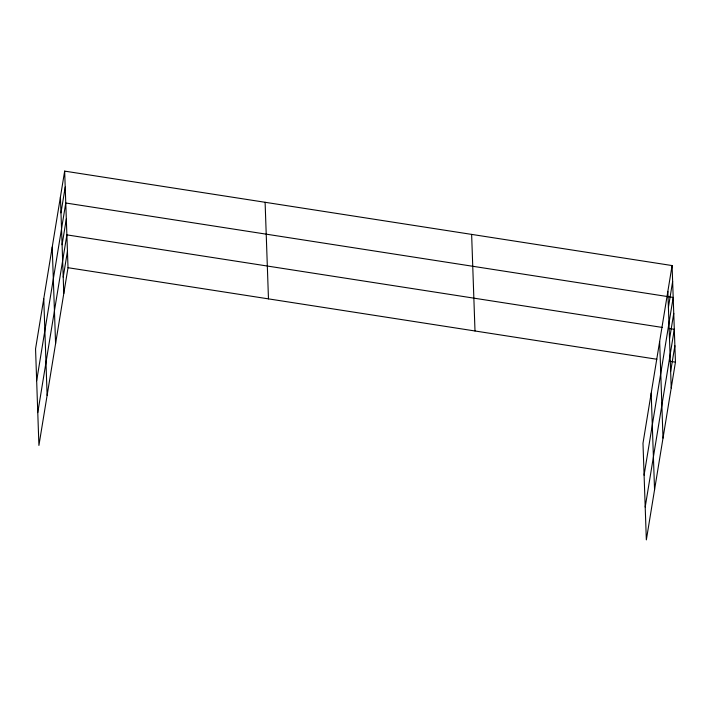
<?xml version="1.0" encoding="UTF-8"?>
<svg xmlns="http://www.w3.org/2000/svg" width="711" height="711" viewBox="0 0 711 711"><rect width="100%" height="100%" fill="white"/><g stroke="black" fill="none" stroke-linecap="round" stroke-linejoin="round"><path stroke-width="1.07" d="M64.657 171.12L35.55 348.852L38.918 445.442L68.016 267.709L64.657 171.12L672.082 265.559L675.45 362.148L646.343 539.88L642.984 443.291L672.082 265.559M60.977 212.9L65.208 187.055M36.661 380.723L65.767 202.999L673.193 297.438L644.086 475.17M62.088 244.771L66.319 218.935M37.772 412.602L66.878 234.87L662.261 327.433M63.217 277.13L67.447 251.285M668.411 307.339L672.642 281.494M669.522 339.209L673.752 313.373M645.197 507.041L674.304 329.309L668.829 328.455M670.642 371.569L674.881 345.724M68.016 267.709L656.831 359.251M669.975 361.295L675.45 362.148M667.851 291.403L671.22 387.993M659.648 341.529L663.008 438.109M651.187 393.165L654.555 489.755M471.633 234.399L475.001 330.979M265.105 202.288L268.474 298.869M60.426 196.965L63.786 293.545M52.214 247.09L55.582 343.671M43.762 298.727L47.122 395.316"/></g></svg>
